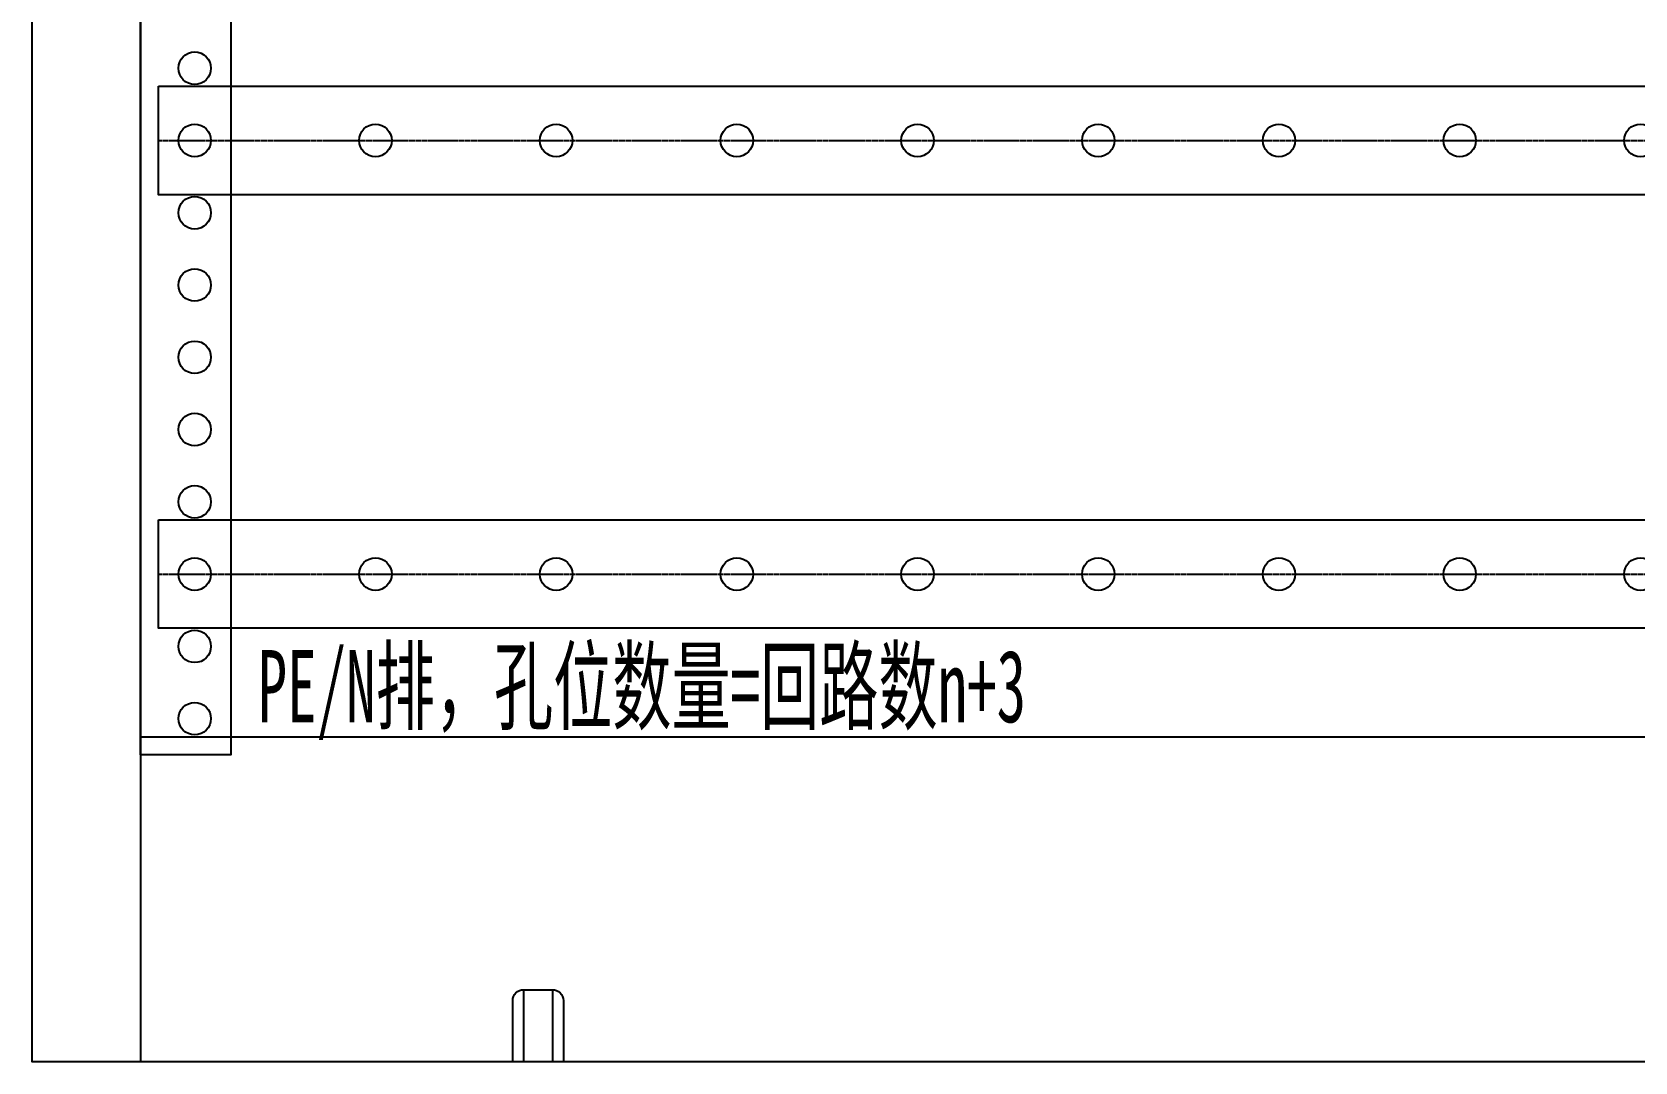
# Model space of a CAD drawing. Extents: x 1424152 to 1424952, y 398144 to 400344.
# Drawn here: x 1424152 to 1424595.5, y 398143.7 to 398428.7 of the extents above; entities that cross this region are included whole.
import ezdxf
from ezdxf.enums import TextEntityAlignment as Align

# ---------------------------------------------------------------- set-up
doc = ezdxf.new("R2010")
doc.units = 0
doc.header["$MEASUREMENT"] = 0
doc.linetypes.add('LYJS-XX', pattern=[0.35, 0.25, -0.1])
doc.layers.add('LY-JS-BJ', color=7, linetype='Continuous')
doc.layers.add('布置图', color=20, linetype='Continuous')
doc.styles.add('宋体', font='', dxfattribs={"width": 0.8, "height": 3.5})
doc.styles.get('宋体').set_extended_font_data('SimSun')

# ---------------------------------------------------------------- blocks, each defined once
blk = doc.blocks.new('*U17')
at = {"layer": 'LY-JS-BJ', "color": 0}
blk.add_circle((0, 0), 4.5, dxfattribs=at)
blk = doc.blocks.new('*U18')
at = {"layer": 'LY-JS-BJ', "color": 0, "linetype": 'ByBlock', "lineweight": -2, "transparency": 16777216}
for p in [(0, 0), (50, 0), (100, 0), (150, 0), (200, 0), (250, 0), (300, 0), (350, 0)]:
    blk.add_blockref('*U17', p, dxfattribs=at)
blk = doc.blocks.new('A$C7E8D6A90')
at = {"layer": 'LY-JS-BJ', "color": 4, "linetype": 'LYJS-XX'}
for p, q in [((-10, 120), (720, 120)), ((-10, 0), (720, 0))]:
    blk.add_line(p, q, dxfattribs=at)
at = {"layer": 'LY-JS-BJ', "color": 0}
for points in [[(-10, 135), (720, 135), (720, 105), (-10, 105)], [(-10, 15), (720, 15), (720, -15), (-10, -15)]]:
    blk.add_lwpolyline(points, close=True, dxfattribs=at)
for centre in [(0, 120), (0, 0)]:
    blk.add_circle(centre, 4.5, dxfattribs=at)
for p in [(50, 120), (50, 0)]:
    blk.add_blockref('*U18', p, dxfattribs=at)
at = {"layer": 'LY-JS-BJ', "color": 4, "style": '宋体', "width": 0.6}
blk.add_text('PE/N排，孔位数量=回路数n+3', height=20, dxfattribs=at).set_placement((17.41, -31), align=Align.MIDDLE_LEFT)
blk = doc.blocks.new('*U22')
at = {"layer": 'LY-JS-BJ', "color": 6}
blk.add_circle((0, 0), 4.5, dxfattribs=at)
blk = doc.blocks.new('*U23')
at = {"layer": 'LY-JS-BJ', "color": 0, "linetype": 'ByBlock', "lineweight": -2, "transparency": 16777216}
for p in [(0, -1800), (0, -1820), (0, -1840), (0, -1860), (0, -1880), (0, -1900), (0, -1920), (0, -1940), (0, -1960), (0, -1980)]:
    blk.add_blockref('*U22', p, dxfattribs=at)
blk = doc.blocks.new('A$C11EF57A1')
at = {"layer": 'LY-JS-BJ', "color": 0, "ltscale": 2}
for p, q in [((-4, 20), (-4, 0)), ((4, 20), (4, 0))]:
    blk.add_line(p, q, dxfattribs=at)
blk.add_lwpolyline([(-4, 20), (4, 20, -0.414214), (7, 17), (7, 0), (-7, 0), (-7, 17, -0.414214)], format="xyb", close=True, dxfattribs=at)

msp = doc.modelspace()

# ---------------------------------------------------------------- linework, layer by layer
at = {"layer": 'LY-JS-BJ', "color": 6, "ltscale": 50}
for points in [[(1424182.02, 400288.66), (1424182.02, 398143.66)], [(1424182.02, 398233.66), (1424922.02, 398233.66)]]:
    msp.add_lwpolyline(points, dxfattribs=at)
at = {"layer": 'LY-JS-BJ', "color": 6, "lineweight": -3}
msp.add_lwpolyline([(1424207.02, 400228.66), (1424207.02, 398228.66), (1424182.02, 398228.66), (1424182.02, 400228.66)], close=True, dxfattribs=at)
at = {"layer": '布置图', "ltscale": 50}
msp.add_lwpolyline([(1424152.02, 400343.66), (1424952.02, 400343.66), (1424952.02, 398143.66), (1424152.02, 398143.66)], close=True, dxfattribs=at)

# ---------------------------------------------------------------- block references
at = {"layer": 'LY-JS-BJ', "color": 6, "lineweight": -3}
for name, p in [('*U23', (1424197.02, 400218.66)), ('A$C7E8D6A90', (1424197.02, 398278.66))]:
    msp.add_blockref(name, p, dxfattribs=at)
at = {"layer": 'LY-JS-BJ', "color": 6, "lineweight": -3, "ltscale": 2}
msp.add_blockref('A$C11EF57A1', (1424292.02, 398143.66), dxfattribs=at)

doc.saveas('drawing.dxf')
